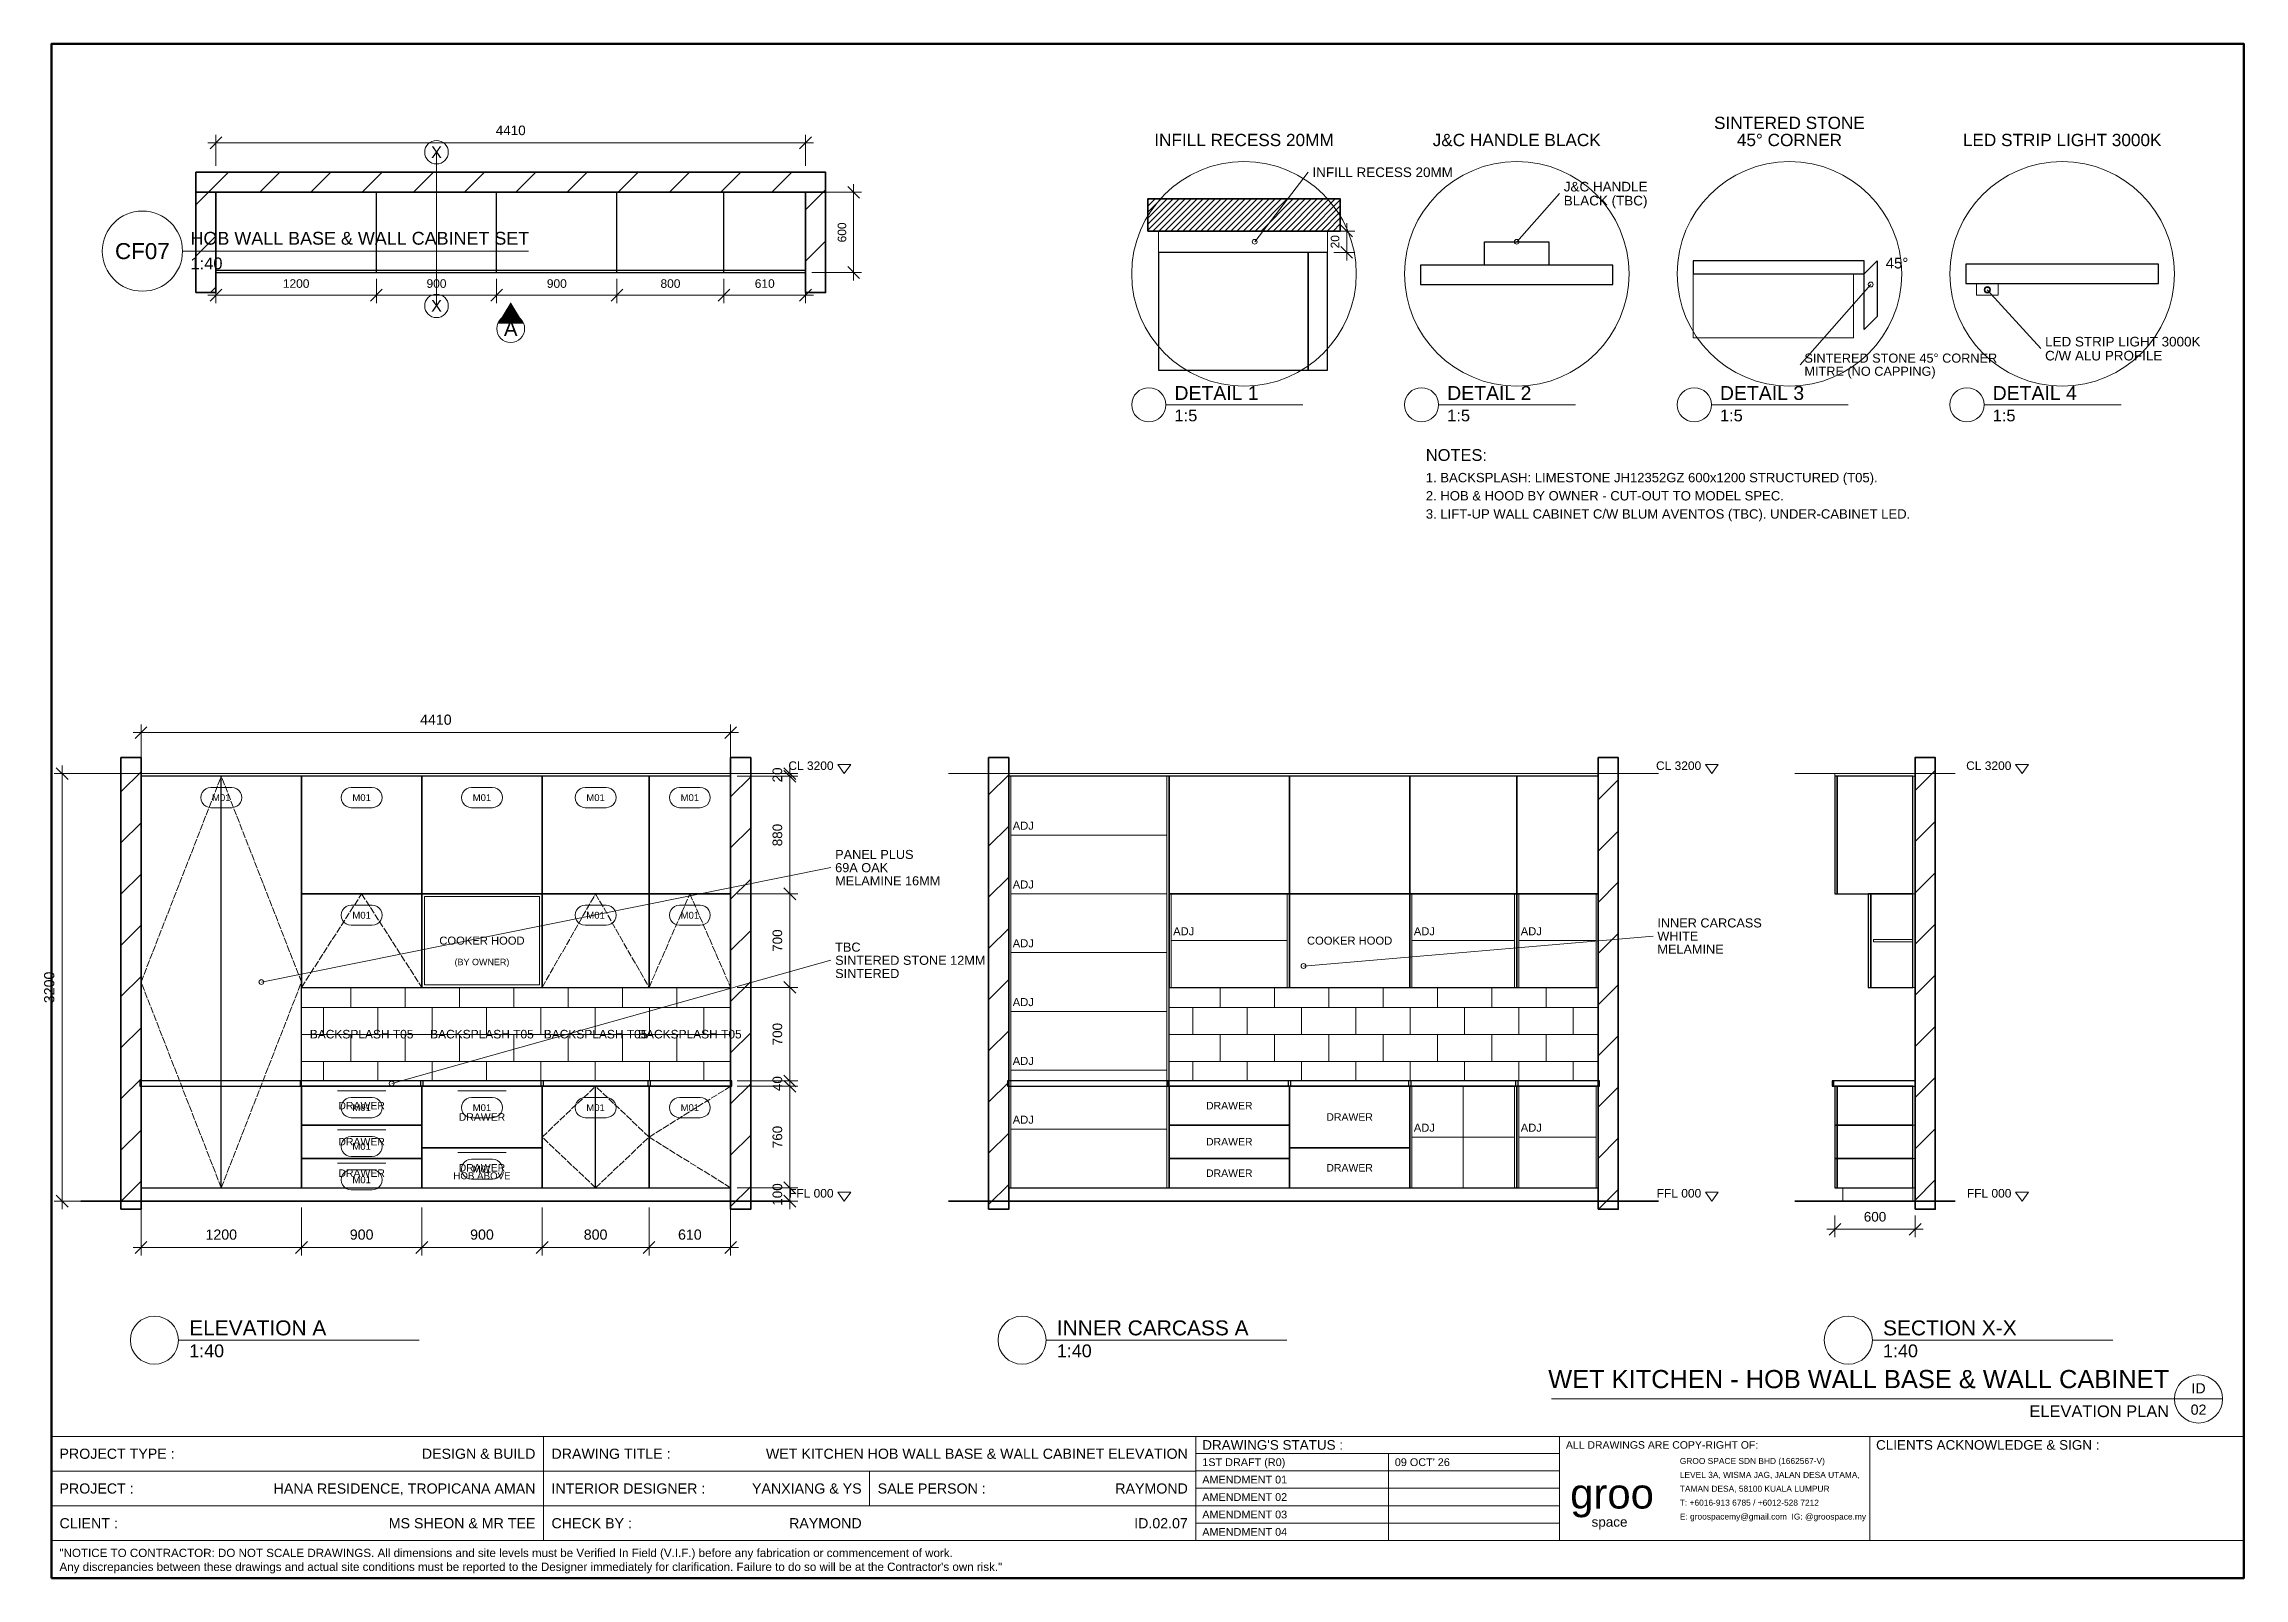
# Model space of a CAD drawing. Header units: millimetres. Extents: x 4 to 415, y 5 to 292.
import ezdxf
from ezdxf.enums import TextEntityAlignment as Align

# ---------------------------------------------------------------- set-up
doc = ezdxf.new("R2010")
doc.units = ezdxf.units.MM
doc.linetypes.add('DASHED', pattern=[1.524, 1.27, -0.254])
for name, color, linetype, lineweight in [('0-SHEET', 7, 'CONTINUOUS', 50), ('0-TITLE', 7, 'CONTINUOUS', 18), ('0-TITLE-TXT', 7, 'CONTINUOUS', 13), ('A-WALL', 250, 'CONTINUOUS', 35), ('I-CEIL', 7, 'CONTINUOUS', 18), ('I-DIM', 5, 'CONTINUOUS', 13), ('I-JOIN', 6, 'CONTINUOUS', 25), ('I-JOIN-ELEV', 7, 'CONTINUOUS', 25), ('I-JOIN-HATCH', 8, 'CONTINUOUS', 9), ('I-JOIN-HIDDEN', 6, 'DASHED', 13), ('I-JOIN-THIN', 7, 'CONTINUOUS', 13), ('I-LITE', 1, 'CONTINUOUS', 18), ('I-NOTE', 1, 'CONTINUOUS', 13), ('I-SYMB', 6, 'CONTINUOUS', 18), ('I-TAG', 5, 'CONTINUOUS', 13), ('I-TEXT', 7, 'CONTINUOUS', 13)]:
    doc.layers.add(name, color=color, linetype=linetype, lineweight=lineweight)
doc.styles.get("Standard").update_dxf_attribs({"font": 'arial.ttf'})

msp = doc.modelspace()

# ---------------------------------------------------------------- hatches: boundary and pattern name
at = {"layer": 'I-JOIN-HATCH'}
h = msp.add_hatch(dxfattribs=at)
h.set_pattern_fill('ANSI31', scale=2.1333)
h.paths.add_polyline_path([(32, 264.25), (149.75, 264.25), (149.75, 268), (32, 268)])
h = msp.add_hatch(dxfattribs=at)
h.set_pattern_fill('ANSI31', scale=2.1333)
h.paths.add_polyline_path([(32, 245.5), (35.75, 245.5), (35.75, 264.25), (32, 264.25)])
h = msp.add_hatch(dxfattribs=at)
h.set_pattern_fill('ANSI31', scale=2.1333)
h.paths.add_polyline_path([(146, 245.5), (149.75, 245.5), (149.75, 264.25), (146, 264.25)])
h = msp.add_hatch(dxfattribs=at)
h.set_pattern_fill('ANSI31', scale=0.25)
h.paths.add_polyline_path([(210, 257), (246, 257), (246, 263), (210, 263)])
h = msp.add_hatch(dxfattribs=at)
h.set_pattern_fill('ANSI31', scale=2.1333)
h.paths.add_polyline_path([(18, 74), (21.75, 74), (21.75, 158.5), (18, 158.5)])
h = msp.add_hatch(dxfattribs=at)
h.set_pattern_fill('ANSI31', scale=2.1333)
h.paths.add_polyline_path([(132, 74), (135.75, 74), (135.75, 158.5), (132, 158.5)])
h = msp.add_hatch(dxfattribs=at)
h.set_pattern_fill('ANSI31', scale=2.1333)
h.paths.add_polyline_path([(180.25, 74), (184, 74), (184, 158.5), (180.25, 158.5)])
h = msp.add_hatch(dxfattribs=at)
h.set_pattern_fill('ANSI31', scale=2.1333)
h.paths.add_polyline_path([(294.25, 74), (298, 74), (298, 158.5), (294.25, 158.5)])
h = msp.add_hatch(dxfattribs=at)
h.set_pattern_fill('ANSI31', scale=2.1333)
h.paths.add_polyline_path([(353.5, 74), (357.25, 74), (357.25, 158.5), (353.5, 158.5)])
h = msp.add_hatch(dxfattribs=at)
h.set_pattern_fill('BRICK', scale=0.8)
h.paths.add_polyline_path([(51.75, 98), (74.25, 98), (74.25, 115.5), (51.75, 115.5)])
h = msp.add_hatch(dxfattribs=at)
h.set_pattern_fill('BRICK', scale=0.8)
h.paths.add_polyline_path([(74.25, 98), (96.75, 98), (96.75, 115.5), (74.25, 115.5)])
h = msp.add_hatch(dxfattribs=at)
h.set_pattern_fill('BRICK', scale=0.8)
h.paths.add_polyline_path([(96.75, 98), (116.75, 98), (116.75, 115.5), (96.75, 115.5)])
h = msp.add_hatch(dxfattribs=at)
h.set_pattern_fill('BRICK', scale=0.8)
h.paths.add_polyline_path([(116.75, 98), (132, 98), (132, 115.5), (116.75, 115.5)])
h = msp.add_hatch(dxfattribs=at)
h.set_pattern_fill('BRICK', scale=0.8)
h.paths.add_polyline_path([(214, 98), (236.5, 98), (236.5, 115.5), (214, 115.5)])
h = msp.add_hatch(dxfattribs=at)
h.set_pattern_fill('BRICK', scale=0.8)
h.paths.add_polyline_path([(236.5, 98), (259, 98), (259, 115.5), (236.5, 115.5)])
h = msp.add_hatch(dxfattribs=at)
h.set_pattern_fill('BRICK', scale=0.8)
h.paths.add_polyline_path([(259, 98), (279, 98), (279, 115.5), (259, 115.5)])
h = msp.add_hatch(dxfattribs=at)
h.set_pattern_fill('BRICK', scale=0.8)
h.paths.add_polyline_path([(279, 98), (294.25, 98), (294.25, 115.5), (279, 115.5)])
at = {"layer": 'I-SYMB'}
h = msp.add_hatch(color=6, dxfattribs=at)
h.dxf.hatch_style = 1
h.paths.add_polyline_path([(90.88, 243.69), (88.45, 239.69), (93.3, 239.69)])

# ---------------------------------------------------------------- linework, layer by layer
at = {"layer": '0-SHEET'}
msp.add_lwpolyline([(5, 5), (415, 5), (415, 292), (5, 292)], close=True, dxfattribs=at)
at = {"layer": '0-TITLE'}
for p, q in [((5, 31.5), (415, 31.5)), ((97, 12), (97, 31.5)), ((219, 12), (219, 31.5)), ((287, 12), (287, 31.5)), ((345, 12), (345, 31.5)), ((5, 25), (219, 25)), ((158, 18.5), (158, 25)), ((219, 28.3), (287, 28.3)), ((219, 25.04), (287, 25.04)), ((255, 12), (255, 28.3)), ((219, 21.78), (287, 21.78)), ((5, 18.5), (219, 18.5)), ((219, 18.52), (287, 18.52)), ((219, 15.26), (287, 15.26)), ((5, 12), (415, 12))]:
    msp.add_line(p, q, dxfattribs=at)
at = {"layer": 'A-WALL'}
for p, q in [((10.5, 75.5), (143.25, 75.5)), ((172.75, 75.5), (305.5, 75.5)), ((331, 75.5), (361, 75.5))]:
    msp.add_line(p, q, dxfattribs=at)
for points in [[(32, 264.25), (149.75, 264.25), (149.75, 268), (32, 268)], [(32, 245.5), (35.75, 245.5), (35.75, 264.25), (32, 264.25)], [(146, 245.5), (149.75, 245.5), (149.75, 264.25), (146, 264.25)], [(210, 257), (246, 257), (246, 263), (210, 263)], [(18, 74), (21.75, 74), (21.75, 158.5), (18, 158.5)], [(132, 74), (135.75, 74), (135.75, 158.5), (132, 158.5)], [(180.25, 74), (184, 74), (184, 158.5), (180.25, 158.5)], [(294.25, 74), (298, 74), (298, 158.5), (294.25, 158.5)], [(353.5, 74), (357.25, 74), (357.25, 158.5), (353.5, 158.5)]]:
    msp.add_lwpolyline(points, close=True, dxfattribs=at)
at = {"layer": 'I-CEIL'}
for p, q in [((10.5, 155.5), (143.25, 155.5)), ((172.75, 155.5), (305.5, 155.5)), ((331, 155.5), (361, 155.5))]:
    msp.add_line(p, q, dxfattribs=at)
at = {"layer": 'I-DIM'}
for p, q in [((34.25, 273.5), (147.5, 273.5)), ((34.65, 272.4), (36.85, 274.6)), ((35.75, 269.2), (35.75, 275)), ((144.9, 272.4), (147.1, 274.6)), ((146, 269.2), (146, 275)), ((147.2, 264.25), (156.5, 264.25)), ((156.1, 263.15), (153.9, 265.35)), ((155, 247.75), (155, 265.75)), ((244.8, 257), (248.7, 257)), ((248.3, 255.9), (246.1, 258.1)), ((247.2, 251.5), (247.2, 258.5)), ((244.8, 253), (248.7, 253)), ((248.3, 251.9), (246.1, 254.1)), ((35.75, 248.05), (35.75, 243.5)), ((65.75, 248.05), (65.75, 243.5)), ((65.75, 248.05), (65.75, 243.5)), ((88.25, 248.05), (88.25, 243.5)), ((88.25, 248.05), (88.25, 243.5)), ((110.75, 248.05), (110.75, 243.5)), ((110.75, 248.05), (110.75, 243.5)), ((130.75, 248.05), (130.75, 243.5)), ((130.75, 248.05), (130.75, 243.5)), ((146, 248.05), (146, 243.5)), ((147.2, 249.25), (156.5, 249.25)), ((156.1, 248.15), (153.9, 250.35)), ((34.25, 245), (67.25, 245)), ((34.65, 243.9), (36.85, 246.1)), ((64.25, 245), (89.75, 245)), ((64.65, 243.9), (66.85, 246.1)), ((64.65, 243.9), (66.85, 246.1)), ((86.75, 245), (112.25, 245)), ((87.15, 243.9), (89.35, 246.1)), ((87.15, 243.9), (89.35, 246.1)), ((109.25, 245), (132.25, 245)), ((109.65, 243.9), (111.85, 246.1)), ((109.65, 243.9), (111.85, 246.1)), ((129.25, 245), (147.5, 245)), ((129.65, 243.9), (131.85, 246.1)), ((129.65, 243.9), (131.85, 246.1)), ((144.9, 243.9), (147.1, 246.1)), ((21.75, 156.7), (21.75, 164.67)), ((132, 156.7), (132, 164.67)), ((20.25, 163.17), (133.5, 163.17)), ((20.65, 162.07), (22.85, 164.27)), ((130.9, 162.07), (133.1, 164.27)), ((8.1, 154.4), (5.9, 156.6)), ((7, 74), (7, 157)), ((144.18, 154.4), (141.98, 156.6)), ((143.08, 153.5), (143.08, 157)), ((143.08, 131.5), (143.08, 156.5)), ((20.55, 155.5), (5.5, 155.5)), ((133.2, 155.5), (144.58, 155.5)), ((133.2, 155), (144.58, 155)), ((133.2, 155), (144.58, 155)), ((144.18, 153.9), (141.98, 156.1)), ((144.18, 153.9), (141.98, 156.1)), ((133.2, 133), (144.58, 133)), ((133.2, 133), (144.58, 133)), ((144.18, 131.9), (141.98, 134.1)), ((144.18, 131.9), (141.98, 134.1)), ((143.08, 114), (143.08, 134.5)), ((133.2, 115.5), (144.58, 115.5)), ((133.2, 115.5), (144.58, 115.5)), ((144.18, 114.4), (141.98, 116.6)), ((144.18, 114.4), (141.98, 116.6)), ((143.08, 96.5), (143.08, 117)), ((144.18, 96.9), (141.98, 99.1)), ((144.18, 96.9), (141.98, 99.1)), ((143.08, 95.5), (143.08, 99.5)), ((133.2, 98), (144.58, 98)), ((133.2, 98), (144.58, 98)), ((133.2, 97), (144.58, 97)), ((133.2, 97), (144.58, 97)), ((144.18, 95.9), (141.98, 98.1)), ((144.18, 95.9), (141.98, 98.1)), ((143.08, 76.5), (143.08, 98.5)), ((144.18, 76.9), (141.98, 79.1)), ((144.18, 76.9), (141.98, 79.1)), ((143.08, 74), (143.08, 79.5)), ((20.55, 75.5), (5.5, 75.5)), ((8.1, 74.4), (5.9, 76.6)), ((21.75, 74.3), (21.75, 65.33)), ((51.75, 74.3), (51.75, 65.33)), ((51.75, 74.3), (51.75, 65.33)), ((74.25, 74.3), (74.25, 65.33)), ((74.25, 74.3), (74.25, 65.33)), ((96.75, 74.3), (96.75, 65.33)), ((96.75, 74.3), (96.75, 65.33)), ((116.75, 74.3), (116.75, 65.33)), ((116.75, 74.3), (116.75, 65.33)), ((132, 74.3), (132, 65.33)), ((133.2, 78), (144.58, 78)), ((133.2, 78), (144.58, 78)), ((133.2, 75.5), (144.58, 75.5)), ((144.18, 74.4), (141.98, 76.6)), ((337, 70.25), (355, 70.25)), ((337.4, 69.15), (339.6, 71.35)), ((338.5, 72.8), (338.5, 68.75)), ((352.4, 69.15), (354.6, 71.35)), ((353.5, 72.8), (353.5, 68.75)), ((20.25, 66.83), (53.25, 66.83)), ((20.65, 65.73), (22.85, 67.93)), ((50.25, 66.83), (75.75, 66.83)), ((50.65, 65.73), (52.85, 67.93)), ((50.65, 65.73), (52.85, 67.93)), ((72.75, 66.83), (98.25, 66.83)), ((73.15, 65.73), (75.35, 67.93)), ((73.15, 65.73), (75.35, 67.93)), ((95.25, 66.83), (118.25, 66.83)), ((95.65, 65.73), (97.85, 67.93)), ((95.65, 65.73), (97.85, 67.93)), ((115.25, 66.83), (133.5, 66.83)), ((115.65, 65.73), (117.85, 67.93)), ((115.65, 65.73), (117.85, 67.93)), ((130.9, 65.73), (133.1, 67.93))]:
    msp.add_line(p, q, dxfattribs=at)
at = {"layer": 'I-JOIN'}
for p, q in [((35.75, 249.25), (35.75, 264.25)), ((65.75, 249.25), (65.75, 264.25)), ((88.25, 249.25), (88.25, 264.25)), ((110.75, 249.25), (110.75, 264.25)), ((130.75, 249.25), (130.75, 264.25)), ((35.75, 249.7), (146, 249.7))]:
    msp.add_line(p, q, dxfattribs=at)
msp.add_lwpolyline([(35.75, 249.25), (146, 249.25), (146, 264.25), (35.75, 264.25)], close=True, dxfattribs=at)
at = {"layer": 'I-JOIN-ELEV'}
for p, q in [((36.75, 78), (36.75, 155)), ((106.75, 78), (106.75, 97))]:
    msp.add_line(p, q, dxfattribs=at)
for points in [[(212, 231), (240, 231), (240, 253), (212, 253)], [(240, 231), (243.6, 231), (243.6, 253), (240, 253)], [(312, 249), (344, 249), (344, 251.4), (312, 251.4)], [(261, 247), (297, 247), (297, 250.6), (261, 250.6)], [(363, 247.2), (399, 247.2), (399, 250.8), (363, 250.8)], [(21.75, 78), (51.75, 78), (51.75, 155), (21.75, 155)], [(21.75, 78), (132, 78), (132, 155), (21.75, 155)], [(51.75, 133), (74.25, 133), (74.25, 155), (51.75, 155)], [(74.25, 133), (96.75, 133), (96.75, 155), (74.25, 155)], [(96.75, 133), (116.75, 133), (116.75, 155), (96.75, 155)], [(116.75, 133), (132, 133), (132, 155), (116.75, 155)], [(184, 78), (214, 78), (214, 155), (184, 155)], [(184, 78), (294.25, 78), (294.25, 155), (184, 155)], [(214, 133), (236.5, 133), (236.5, 155), (214, 155)], [(236.5, 133), (259, 133), (259, 155), (236.5, 155)], [(259, 133), (279, 133), (279, 155), (259, 155)], [(279, 133), (294.25, 133), (294.25, 155), (279, 155)], [(338.5, 133), (338.95, 133), (338.95, 155), (338.5, 155)], [(338.95, 133), (353.05, 133), (353.05, 155), (338.95, 155)], [(51.75, 115.5), (74.25, 115.5), (74.25, 133), (51.75, 133)], [(74.25, 115.5), (96.75, 115.5), (96.75, 133), (74.25, 133)], [(96.75, 115.5), (116.75, 115.5), (116.75, 133), (96.75, 133)], [(116.75, 115.5), (132, 115.5), (132, 133), (116.75, 133)], [(214, 115.5), (236.5, 115.5), (236.5, 133), (214, 133)], [(236.5, 115.5), (259, 115.5), (259, 133), (236.5, 133)], [(259, 115.5), (279, 115.5), (279, 133), (259, 133)], [(279, 115.5), (294.25, 115.5), (294.25, 133), (279, 133)], [(344.75, 115.5), (345.2, 115.5), (345.2, 133), (344.75, 133)], [(345.2, 115.5), (353.05, 115.5), (353.05, 133), (345.2, 133)], [(21.5, 97), (132.25, 97), (132.25, 98), (21.5, 98)], [(51.5, 97), (74.5, 97), (74.5, 98), (51.5, 98)], [(51.75, 89.75), (74.25, 89.75), (74.25, 97), (51.75, 97)], [(74, 97), (97, 97), (97, 98), (74, 98)], [(74.25, 85.5), (96.75, 85.5), (96.75, 97), (74.25, 97)], [(96.5, 97), (117, 97), (117, 98), (96.5, 98)], [(96.75, 78), (116.75, 78), (116.75, 97), (96.75, 97)], [(116.5, 97), (132.25, 97), (132.25, 98), (116.5, 98)], [(116.75, 78), (132, 78), (132, 97), (116.75, 97)], [(183.75, 97), (294.5, 97), (294.5, 98), (183.75, 98)], [(213.75, 97), (236.75, 97), (236.75, 98), (213.75, 98)], [(214, 89.75), (236.5, 89.75), (236.5, 97), (214, 97)], [(236.25, 97), (259.25, 97), (259.25, 98), (236.25, 98)], [(236.5, 85.5), (259, 85.5), (259, 97), (236.5, 97)], [(258.75, 97), (279.25, 97), (279.25, 98), (258.75, 98)], [(259, 78), (279, 78), (279, 97), (259, 97)], [(278.75, 97), (294.5, 97), (294.5, 98), (278.75, 98)], [(279, 78), (294.25, 78), (294.25, 97), (279, 97)], [(338, 97), (353.5, 97), (353.5, 98), (338, 98)], [(338.25, 97), (353.5, 97), (353.5, 98), (338.25, 98)], [(338.5, 89.75), (338.95, 89.75), (338.95, 97), (338.5, 97)], [(338.95, 89.75), (353.05, 89.75), (353.05, 97), (338.95, 97)], [(51.75, 83.5), (74.25, 83.5), (74.25, 89.75), (51.75, 89.75)], [(214, 83.5), (236.5, 83.5), (236.5, 89.75), (214, 89.75)], [(338.5, 83.5), (338.95, 83.5), (338.95, 89.75), (338.5, 89.75)], [(338.95, 83.5), (353.05, 83.5), (353.05, 89.75), (338.95, 89.75)], [(51.75, 78), (74.25, 78), (74.25, 83.5), (51.75, 83.5)], [(74.25, 78), (96.75, 78), (96.75, 85.5), (74.25, 85.5)], [(214, 78), (236.5, 78), (236.5, 83.5), (214, 83.5)], [(236.5, 78), (259, 78), (259, 85.5), (236.5, 85.5)], [(338.5, 78), (338.95, 78), (338.95, 83.5), (338.5, 83.5)], [(338.95, 78), (353.05, 78), (353.05, 83.5), (338.95, 83.5)]]:
    msp.add_lwpolyline(points, close=True, dxfattribs=at)
for points in [[(273, 250.6), (273, 255), (285, 255), (285, 250.6)], [(344, 249), (346.4, 251.4), (346.4, 241), (344, 238.6), (344, 249)]]:
    msp.add_lwpolyline(points, dxfattribs=at)
at = {"layer": 'I-JOIN-HIDDEN'}
for points in [[(36.75, 78), (21.75, 116.5), (36.75, 155)], [(36.75, 78), (51.75, 116.5), (36.75, 155)], [(51.75, 115.5), (63, 133), (74.25, 115.5)], [(96.75, 115.5), (106.75, 133), (116.75, 115.5)], [(116.75, 115.5), (124.38, 133), (132, 115.5)], [(106.75, 78), (96.75, 87.5), (106.75, 97)], [(106.75, 78), (116.75, 87.5), (106.75, 97)], [(132, 78), (116.75, 87.5), (132, 97)]]:
    msp.add_lwpolyline(points, dxfattribs=at)
at = {"layer": 'I-JOIN-THIN'}
for p, q in [((184.4, 78), (184.4, 155)), ((213.6, 78), (213.6, 155)), ((184.4, 144), (213.6, 144)), ((184.4, 133), (213.6, 133)), ((214.4, 115.5), (214.4, 133)), ((236.1, 115.5), (236.1, 133)), ((259.4, 115.5), (259.4, 133)), ((278.6, 115.5), (278.6, 133)), ((279.4, 115.5), (279.4, 133)), ((293.85, 115.5), (293.85, 133)), ((214.4, 124.25), (236.1, 124.25)), ((259.4, 124.25), (278.6, 124.25)), ((279.4, 124.25), (293.85, 124.25)), ((184.4, 122), (213.6, 122)), ((184.4, 111), (213.6, 111)), ((184.4, 100), (213.6, 100)), ((58.5, 96.12), (67.5, 96.12)), ((81, 96.12), (90, 96.12)), ((259.4, 78), (259.4, 97)), ((269, 78), (269, 97)), ((278.6, 78), (278.6, 97)), ((279.4, 78), (279.4, 97)), ((293.85, 78), (293.85, 97)), ((58.5, 88.88), (67.5, 88.88)), ((184.4, 89), (213.6, 89)), ((259.4, 87.5), (278.6, 87.5)), ((279.4, 87.5), (293.85, 87.5)), ((58.5, 82.62), (67.5, 82.62)), ((81, 84.62), (90, 84.62))]:
    msp.add_line(p, q, dxfattribs=at)
for points in [[(212, 253), (243.6, 253), (243.6, 257), (212, 257)], [(312, 237), (342, 237), (342, 249), (312, 249)], [(21.75, 155), (132, 155), (132, 155.5), (21.75, 155.5)], [(184, 155), (294.25, 155), (294.25, 155.5), (184, 155.5)], [(338.5, 155), (353.5, 155), (353.5, 155.5), (338.5, 155.5)], [(353.05, 133), (353.5, 133), (353.5, 155), (353.05, 155)], [(74.75, 116), (96.25, 116), (96.25, 132.5), (74.75, 132.5)], [(353.05, 115.5), (353.5, 115.5), (353.5, 133), (353.05, 133)], [(345.7, 124.03), (353.05, 124.03), (353.05, 124.47), (345.7, 124.47)], [(353.05, 89.75), (353.5, 89.75), (353.5, 97), (353.05, 97)], [(353.05, 83.5), (353.5, 83.5), (353.5, 89.75), (353.05, 89.75)], [(353.05, 78), (353.5, 78), (353.5, 83.5), (353.05, 83.5)], [(21.75, 75.5), (132, 75.5), (132, 78), (21.75, 78)], [(184, 75.5), (294.25, 75.5), (294.25, 78), (184, 78)], [(340, 75.5), (353.05, 75.5), (353.05, 78), (340, 78)]]:
    msp.add_lwpolyline(points, close=True, dxfattribs=at)
at = {"layer": 'I-LITE', "color": 1}
msp.add_lwpolyline([(365, 245), (369, 245), (369, 247.2), (365, 247.2)], close=True, dxfattribs=at)
msp.add_circle((367, 246), 0.6, dxfattribs=at)
at = {"layer": 'I-NOTE', "color": 1}
for p, q in [((230, 255), (240, 268)), ((279, 255), (287, 264)), ((345.2, 247), (332, 232)), ((367, 246), (377, 235)), ((213.4, 224.5), (239, 224.5)), ((264.4, 224.5), (290, 224.5)), ((315.4, 224.5), (341, 224.5)), ((366.4, 224.5), (392, 224.5))]:
    msp.add_line(p, q, dxfattribs=at)
at = {"layer": 'I-NOTE', "color": 7}
for p, q in [((44.25, 116.5), (150.75, 137.9)), ((239.12, 119.5), (304.5, 125.1)), ((68.62, 97.5), (150.75, 120.57))]:
    msp.add_line(p, q, dxfattribs=at)
at = {"layer": 'I-NOTE', "color": 1}
for points in [[(153.25, 155.5), (152.05, 157.18), (154.45, 157.18)], [(315.5, 155.5), (314.3, 157.18), (316.7, 157.18)], [(373.5, 155.5), (372.3, 157.18), (374.7, 157.18)], [(153.25, 75.5), (152.05, 77.18), (154.45, 77.18)], [(315.5, 75.5), (314.3, 77.18), (316.7, 77.18)], [(373.5, 75.5), (372.3, 77.18), (374.7, 77.18)]]:
    msp.add_lwpolyline(points, close=True, dxfattribs=at)
for centre, radius in [((228, 249), 21), ((279, 249), 21), ((330, 249), 21), ((381, 249), 21), ((230, 255), 0.45), ((279, 255), 0.45), ((345.2, 247), 0.45), ((367, 246), 0.45), ((210.2, 224.5), 3.2), ((261.2, 224.5), 3.2), ((312.2, 224.5), 3.2), ((363.2, 224.5), 3.2)]:
    msp.add_circle(centre, radius, dxfattribs=at)
at = {"layer": 'I-NOTE', "color": 7}
for centre in [(239.12, 119.5), (44.25, 116.5), (68.62, 97.5)]:
    msp.add_circle(centre, 0.45, dxfattribs=at)
at = {"layer": 'I-SYMB', "color": 6}
msp.add_line((77, 243), (77, 271.75), dxfattribs=at)
for centre, radius in [((77, 271.75), 2.2), ((77, 243), 2.2), ((90.88, 238.75), 2.6)]:
    msp.add_circle(centre, radius, dxfattribs=at)
at = {"layer": 'I-TAG'}
for points in [[(34.8, 152.88), (34.31, 152.81), (33.86, 152.62), (33.47, 152.33), (33.18, 151.94), (32.99, 151.49), (32.92, 151), (32.99, 150.51), (33.18, 150.06), (33.47, 149.67), (33.86, 149.38), (34.31, 149.19), (34.8, 149.12), (38.7, 149.12), (39.19, 149.19), (39.64, 149.38), (40.03, 149.67), (40.32, 150.06), (40.51, 150.51), (40.58, 151), (40.51, 151.49), (40.32, 151.94), (40.03, 152.33), (39.64, 152.62), (39.19, 152.81), (38.7, 152.88)], [(61.05, 152.88), (60.56, 152.81), (60.11, 152.62), (59.72, 152.33), (59.43, 151.94), (59.24, 151.49), (59.17, 151), (59.24, 150.51), (59.43, 150.06), (59.72, 149.67), (60.11, 149.38), (60.56, 149.19), (61.05, 149.12), (64.95, 149.12), (65.44, 149.19), (65.89, 149.38), (66.28, 149.67), (66.57, 150.06), (66.76, 150.51), (66.83, 151), (66.76, 151.49), (66.57, 151.94), (66.28, 152.33), (65.89, 152.62), (65.44, 152.81), (64.95, 152.88)], [(83.55, 152.88), (83.06, 152.81), (82.61, 152.62), (82.22, 152.33), (81.93, 151.94), (81.74, 151.49), (81.67, 151), (81.74, 150.51), (81.93, 150.06), (82.22, 149.67), (82.61, 149.38), (83.06, 149.19), (83.55, 149.12), (87.45, 149.12), (87.94, 149.19), (88.39, 149.38), (88.78, 149.67), (89.07, 150.06), (89.26, 150.51), (89.33, 151), (89.26, 151.49), (89.07, 151.94), (88.78, 152.33), (88.39, 152.62), (87.94, 152.81), (87.45, 152.88)], [(104.8, 152.88), (104.31, 152.81), (103.86, 152.62), (103.47, 152.33), (103.18, 151.94), (102.99, 151.49), (102.92, 151), (102.99, 150.51), (103.18, 150.06), (103.47, 149.67), (103.86, 149.38), (104.31, 149.19), (104.8, 149.12), (108.7, 149.12), (109.19, 149.19), (109.64, 149.38), (110.03, 149.67), (110.32, 150.06), (110.51, 150.51), (110.58, 151), (110.51, 151.49), (110.32, 151.94), (110.03, 152.33), (109.64, 152.62), (109.19, 152.81), (108.7, 152.88)], [(122.42, 152.88), (121.94, 152.81), (121.49, 152.62), (121.1, 152.33), (120.8, 151.94), (120.61, 151.49), (120.55, 151), (120.61, 150.51), (120.8, 150.06), (121.1, 149.67), (121.49, 149.38), (121.94, 149.19), (122.42, 149.12), (126.33, 149.12), (126.81, 149.19), (127.26, 149.38), (127.65, 149.67), (127.95, 150.06), (128.14, 150.51), (128.2, 151), (128.14, 151.49), (127.95, 151.94), (127.65, 152.33), (127.26, 152.62), (126.81, 152.81), (126.33, 152.88)], [(61.05, 130.88), (60.56, 130.81), (60.11, 130.62), (59.72, 130.33), (59.43, 129.94), (59.24, 129.49), (59.17, 129), (59.24, 128.51), (59.43, 128.06), (59.72, 127.67), (60.11, 127.38), (60.56, 127.19), (61.05, 127.12), (64.95, 127.12), (65.44, 127.19), (65.89, 127.38), (66.28, 127.67), (66.57, 128.06), (66.76, 128.51), (66.83, 129), (66.76, 129.49), (66.57, 129.94), (66.28, 130.33), (65.89, 130.62), (65.44, 130.81), (64.95, 130.88)], [(104.8, 130.88), (104.31, 130.81), (103.86, 130.62), (103.47, 130.33), (103.18, 129.94), (102.99, 129.49), (102.92, 129), (102.99, 128.51), (103.18, 128.06), (103.47, 127.67), (103.86, 127.38), (104.31, 127.19), (104.8, 127.12), (108.7, 127.12), (109.19, 127.19), (109.64, 127.38), (110.03, 127.67), (110.32, 128.06), (110.51, 128.51), (110.58, 129), (110.51, 129.49), (110.32, 129.94), (110.03, 130.33), (109.64, 130.62), (109.19, 130.81), (108.7, 130.88)], [(122.42, 130.88), (121.94, 130.81), (121.49, 130.62), (121.1, 130.33), (120.8, 129.94), (120.61, 129.49), (120.55, 129), (120.61, 128.51), (120.8, 128.06), (121.1, 127.67), (121.49, 127.38), (121.94, 127.19), (122.42, 127.12), (126.33, 127.12), (126.81, 127.19), (127.26, 127.38), (127.65, 127.67), (127.95, 128.06), (128.14, 128.51), (128.2, 129), (128.14, 129.49), (127.95, 129.94), (127.65, 130.33), (127.26, 130.62), (126.81, 130.81), (126.33, 130.88)], [(61.05, 94.88), (60.56, 94.81), (60.11, 94.62), (59.72, 94.33), (59.43, 93.94), (59.24, 93.49), (59.17, 93), (59.24, 92.51), (59.43, 92.06), (59.72, 91.67), (60.11, 91.38), (60.56, 91.19), (61.05, 91.12), (64.95, 91.12), (65.44, 91.19), (65.89, 91.38), (66.28, 91.67), (66.57, 92.06), (66.76, 92.51), (66.83, 93), (66.76, 93.49), (66.57, 93.94), (66.28, 94.33), (65.89, 94.62), (65.44, 94.81), (64.95, 94.88)], [(83.55, 94.88), (83.06, 94.81), (82.61, 94.62), (82.22, 94.33), (81.93, 93.94), (81.74, 93.49), (81.67, 93), (81.74, 92.51), (81.93, 92.06), (82.22, 91.67), (82.61, 91.38), (83.06, 91.19), (83.55, 91.12), (87.45, 91.12), (87.94, 91.19), (88.39, 91.38), (88.78, 91.67), (89.07, 92.06), (89.26, 92.51), (89.33, 93), (89.26, 93.49), (89.07, 93.94), (88.78, 94.33), (88.39, 94.62), (87.94, 94.81), (87.45, 94.88)], [(104.8, 94.88), (104.31, 94.81), (103.86, 94.62), (103.47, 94.33), (103.18, 93.94), (102.99, 93.49), (102.92, 93), (102.99, 92.51), (103.18, 92.06), (103.47, 91.67), (103.86, 91.38), (104.31, 91.19), (104.8, 91.12), (108.7, 91.12), (109.19, 91.19), (109.64, 91.38), (110.03, 91.67), (110.32, 92.06), (110.51, 92.51), (110.58, 93), (110.51, 93.49), (110.32, 93.94), (110.03, 94.33), (109.64, 94.62), (109.19, 94.81), (108.7, 94.88)], [(122.42, 94.88), (121.94, 94.81), (121.49, 94.62), (121.1, 94.33), (120.8, 93.94), (120.61, 93.49), (120.55, 93), (120.61, 92.51), (120.8, 92.06), (121.1, 91.67), (121.49, 91.38), (121.94, 91.19), (122.42, 91.12), (126.33, 91.12), (126.81, 91.19), (127.26, 91.38), (127.65, 91.67), (127.95, 92.06), (128.14, 92.51), (128.2, 93), (128.14, 93.49), (127.95, 93.94), (127.65, 94.33), (127.26, 94.62), (126.81, 94.81), (126.33, 94.88)], [(61.05, 87.62), (60.56, 87.56), (60.11, 87.37), (59.72, 87.08), (59.43, 86.69), (59.24, 86.24), (59.17, 85.75), (59.24, 85.26), (59.43, 84.81), (59.72, 84.42), (60.11, 84.13), (60.56, 83.94), (61.05, 83.88), (64.95, 83.88), (65.44, 83.94), (65.89, 84.13), (66.28, 84.42), (66.57, 84.81), (66.76, 85.26), (66.83, 85.75), (66.76, 86.24), (66.57, 86.69), (66.28, 87.08), (65.89, 87.37), (65.44, 87.56), (64.95, 87.62)], [(83.55, 83.38), (83.06, 83.31), (82.61, 83.12), (82.22, 82.83), (81.93, 82.44), (81.74, 81.99), (81.67, 81.5), (81.74, 81.01), (81.93, 80.56), (82.22, 80.17), (82.61, 79.88), (83.06, 79.69), (83.55, 79.62), (87.45, 79.62), (87.94, 79.69), (88.39, 79.88), (88.78, 80.17), (89.07, 80.56), (89.26, 81.01), (89.33, 81.5), (89.26, 81.99), (89.07, 82.44), (88.78, 82.83), (88.39, 83.12), (87.94, 83.31), (87.45, 83.38)], [(61.05, 81.38), (60.56, 81.31), (60.11, 81.12), (59.72, 80.83), (59.43, 80.44), (59.24, 79.99), (59.17, 79.5), (59.24, 79.01), (59.43, 78.56), (59.72, 78.17), (60.11, 77.88), (60.56, 77.69), (61.05, 77.62), (64.95, 77.62), (65.44, 77.69), (65.89, 77.88), (66.28, 78.17), (66.57, 78.56), (66.76, 79.01), (66.83, 79.5), (66.76, 79.99), (66.57, 80.44), (66.28, 80.83), (65.89, 81.12), (65.44, 81.31), (64.95, 81.38)]]:
    msp.add_lwpolyline(points, close=True, dxfattribs=at)
at = {"layer": 'I-TEXT'}
for p, q in [((29.5, 253.25), (94.2, 253.25)), ((28.75, 49.5), (73.75, 49.5)), ((191, 49.5), (236, 49.5)), ((345.5, 49.5), (390.5, 49.5)), ((285.5, 38.5), (402, 38.5)), ((402, 38.5), (411, 38.5))]:
    msp.add_line(p, q, dxfattribs=at)
for centre, radius in [((22, 253.25), 7.5), ((24.25, 49.5), 4.5), ((186.5, 49.5), 4.5), ((341, 49.5), 4.5), ((406.5, 38.5), 4.5)]:
    msp.add_circle(centre, radius, dxfattribs=at)

# ---------------------------------------------------------------- texts
at = {"layer": '0-TITLE-TXT'}
for s, height, p in [('PROJECT TYPE :', 1.9, (6.5, 28.25)), ('DRAWING TITLE :', 1.9, (98.5, 28.25)), ("DRAWING'S STATUS :", 1.8, (220.2, 29.9)), ('ALL DRAWINGS ARE COPY-RIGHT OF:', 1.4, (288.2, 29.9)), ('CLIENTS ACKNOWLEDGE & SIGN :', 1.8, (346.2, 29.9)), ('1ST DRAFT (R0)', 1.45, (220.2, 26.67)), ("09 OCT' 26", 1.45, (256.2, 26.67)), ('GROO SPACE SDN BHD (1662567-V)', 1.12, (309.5, 26.9)), ('LEVEL 3A, WISMA JAG, JALAN DESA UTAMA,', 1.12, (309.5, 24.3)), ('PROJECT :', 1.9, (6.5, 21.75)), ('INTERIOR DESIGNER :', 1.9, (98.5, 21.75)), ('SALE PERSON :', 1.9, (159.5, 21.75)), ('AMENDMENT 01', 1.45, (220.2, 23.41)), ('AMENDMENT 02', 1.45, (220.2, 20.15)), ('TAMAN DESA, 58100 KUALA LUMPUR', 1.12, (309.5, 21.7)), ('AMENDMENT 03', 1.45, (220.2, 16.89)), ('T: +6016-913 6785 / +6012-528 7212', 1.12, (309.5, 19.1)), ('E: groospacemy@gmail.com  IG: @groospace.my', 1.12, (309.5, 16.5)), ('CLIENT :', 1.9, (6.5, 15.25)), ('CHECK BY :', 1.9, (98.5, 15.25)), ('AMENDMENT 04', 1.45, (220.2, 13.63)), ('"NOTICE TO CONTRACTOR: DO NOT SCALE DRAWINGS. All dimensions and site levels must be Verified In Field (V.I.F.) before any fabrication or commencement of work.', 1.55, (6.5, 9.7)), ('Any discrepancies between these drawings and actual site conditions must be reported to the Designer immediately for clarification. Failure to do so will be at the Contractor\'s own risk."', 1.55, (6.5, 7.1))]:
    msp.add_text(s, height=height, dxfattribs=at).set_placement(p, align=Align.MIDDLE_LEFT)
for s, p in [('DESIGN & BUILD', (95.5, 28.25)), ('WET KITCHEN HOB WALL BASE & WALL CABINET ELEVATION', (217.5, 28.25)), ('HANA RESIDENCE, TROPICANA AMAN', (95.5, 21.75)), ('YANXIANG & YS', (156.5, 21.75)), ('RAYMOND', (217.5, 21.75)), ('MS SHEON & MR TEE', (95.5, 15.25)), ('RAYMOND', (156.5, 15.25)), ('ID.02.07', (217.5, 15.25))]:
    msp.add_text(s, height=1.9, dxfattribs=at).set_placement(p, align=Align.MIDDLE_RIGHT)
for s, height, p in [('groo', 5.6, (289, 18)), ('space', 1.8, (293, 14.6))]:
    msp.add_text(s, height=height, dxfattribs=at).set_placement(p)
at = {"layer": 'I-DIM'}
for s, height, p in [('4410', 1.8, (90.88, 274.4)), ('1200', 1.6, (50.75, 245.9)), ('900', 1.6, (77, 245.9)), ('900', 1.6, (99.5, 245.9)), ('800', 1.6, (120.75, 245.9)), ('610', 1.6, (138.38, 245.9)), ('4410', 1.9, (76.88, 164.07)), ('1200', 1.9, (36.75, 67.73)), ('900', 1.9, (63, 67.73)), ('900', 1.9, (85.5, 67.73)), ('800', 1.9, (106.75, 67.73)), ('610', 1.9, (124.38, 67.73)), ('600', 1.8, (346, 71.15))]:
    msp.add_text(s, height=height, dxfattribs=at).set_placement(p, align=Align.BOTTOM_CENTER)
for s, height, p in [('600', 1.6, (154.1, 256.75)), ('20', 1.6, (246.3, 255)), ('20', 1.8, (142.18, 155.25)), ('880', 1.8, (142.18, 144)), ('700', 1.8, (142.18, 124.25)), ('3200', 1.9, (6.1, 115.5)), ('700', 1.8, (142.18, 106.75)), ('40', 1.8, (142.18, 97.5)), ('760', 1.8, (142.18, 87.5)), ('100', 1.8, (142.18, 76.75))]:
    msp.add_text(s, height=height, rotation=90, dxfattribs=at).set_placement(p, align=Align.BOTTOM_CENTER)
at = {"layer": 'I-NOTE', "color": 1}
for s, p in [('SINTERED STONE', (330, 275.4)), ('INFILL RECESS 20MM', (228, 272.2)), ('J&C HANDLE BLACK', (279, 272.2)), ('45° CORNER', (330, 272.2)), ('LED STRIP LIGHT 3000K', (381, 272.2))]:
    msp.add_text(s, height=2.3, dxfattribs=at).set_placement(p, align=Align.BOTTOM_CENTER)
for s, height, p in [('INFILL RECESS 20MM', 1.8, (240.8, 268)), ('J&C HANDLE', 1.8, (287.8, 265.31)), ('BLACK (TBC)', 1.8, (287.8, 262.69)), ('C/W ALU PROFILE', 1.8, (377.8, 233.69)), ('LED STRIP LIGHT 3000K', 1.8, (377.8, 236.31)), ('SINTERED STONE 45° CORNER', 1.7, (332.8, 233.23)), ('MITRE (NO CAPPING)', 1.7, (332.8, 230.77)), ('MELAMINE 16MM', 1.7, (151.55, 135.44)), ('MELAMINE', 1.7, (305.3, 122.63)), ('SINTERED', 1.7, (151.55, 118.1))]:
    msp.add_text(s, height=height, dxfattribs=at).set_placement(p, align=Align.MIDDLE_LEFT)
for s, height, p in [('45°', 2, (348, 250)), ('DETAIL 1', 2.6, (215, 225.4)), ('DETAIL 2', 2.6, (266, 225.4)), ('DETAIL 3', 2.6, (317, 225.4)), ('DETAIL 4', 2.6, (368, 225.4)), ('1:5', 2.2, (215, 221.4)), ('1:5', 2.2, (266, 221.4)), ('1:5', 2.2, (317, 221.4)), ('1:5', 2.2, (368, 221.4)), ('NOTES:', 2.2, (262, 214)), ('1. BACKSPLASH: LIMESTONE JH12352GZ 600x1200 STRUCTURED (T05).', 1.75, (262, 210)), ('2. HOB & HOOD BY OWNER - CUT-OUT TO MODEL SPEC.', 1.75, (262, 206.6)), ('3. LIFT-UP WALL CABINET C/W BLUM AVENTOS (TBC). UNDER-CABINET LED.', 1.75, (262, 203.2))]:
    msp.add_text(s, height=height, dxfattribs=at).set_placement(p)
at = {"layer": 'I-NOTE', "color": 7}
for s, p in [('PANEL PLUS', (151.55, 140.37)), ('69A OAK', (151.55, 137.9)), ('INNER CARCASS', (305.3, 127.56)), ('TBC', (151.55, 123.03)), ('WHITE', (305.3, 125.1)), ('SINTERED STONE 12MM', (151.55, 120.57))]:
    msp.add_text(s, height=1.7, dxfattribs=at).set_placement(p, align=Align.MIDDLE_LEFT)
at = {"layer": 'I-SYMB', "color": 6}
for s, height, p in [('X', 2.2, (77, 271.75)), ('X', 2.2, (77, 243)), ('A', 2.73, (90.88, 238.75))]:
    msp.add_text(s, height=height, dxfattribs=at).set_placement(p, align=Align.MIDDLE_CENTER)
at = {"layer": 'I-TAG'}
for p in [(36.75, 151), (63, 151), (85.5, 151), (106.75, 151), (124.38, 151), (63, 129), (106.75, 129), (124.38, 129), (63, 93), (85.5, 93), (106.75, 93), (124.38, 93), (63, 85.75), (63, 79.5), (85.5, 81.5)]:
    msp.add_text('M01', height=1.275, dxfattribs=at).set_placement(p, align=Align.MIDDLE_CENTER)
at = {"layer": 'I-TEXT'}
for s, height, p in [('HOB WALL BASE & WALL CABINET SET', 2.4, (31, 254.45)), ('1:40', 2.2, (31, 249.85)), ('ADJ', 1.5, (184.75, 145)), ('ADJ', 1.5, (184.75, 134)), ('ADJ', 1.5, (184.75, 123)), ('ADJ', 1.5, (214.75, 125.25)), ('ADJ', 1.5, (259.75, 125.25)), ('ADJ', 1.5, (279.75, 125.25)), ('ADJ', 1.5, (184.75, 112)), ('ADJ', 1.5, (184.75, 101)), ('ADJ', 1.5, (184.75, 90)), ('ADJ', 1.5, (259.75, 88.5)), ('ADJ', 1.5, (279.75, 88.5)), ('ELEVATION A', 2.8, (30.75, 50.4)), ('INNER CARCASS A', 2.8, (193, 50.4)), ('SECTION X-X', 2.8, (347.5, 50.4)), ('1:40', 2.4, (30.75, 46.3)), ('1:40', 2.4, (193, 46.3)), ('1:40', 2.4, (347.5, 46.3))]:
    msp.add_text(s, height=height, dxfattribs=at).set_placement(p)
for s, height, p in [('CF07', 3, (22, 253.25)), ('COOKER HOOD', 1.5, (85.5, 124.25)), ('COOKER HOOD', 1.5, (247.75, 124.25)), ('(BY OWNER)', 1.2, (85.5, 120.25)), ('BACKSPLASH T05', 1.6, (63, 106.75)), ('BACKSPLASH T05', 1.6, (85.5, 106.75)), ('BACKSPLASH T05', 1.6, (106.75, 106.75)), ('BACKSPLASH T05', 1.6, (124.38, 106.75)), ('DRAWER', 1.4, (63, 93.38)), ('DRAWER', 1.4, (85.5, 91.25)), ('DRAWER', 1.4, (225.25, 93.38)), ('DRAWER', 1.4, (247.75, 91.25)), ('DRAWER', 1.4, (63, 86.62)), ('DRAWER', 1.4, (225.25, 86.62)), ('DRAWER', 1.4, (85.5, 81.75)), ('DRAWER', 1.4, (247.75, 81.75)), ('DRAWER', 1.4, (63, 80.75)), ('HOB ABOVE', 1.3, (85.5, 80.25)), ('DRAWER', 1.4, (225.25, 80.75)), ('ID', 1.9, (406.5, 40.5)), ('02', 1.9, (406.5, 36.5))]:
    msp.add_text(s, height=height, dxfattribs=at).set_placement(p, align=Align.MIDDLE_CENTER)
for s, height, p in [('CL 3200', 1.6, (151.25, 155.7)), ('CL 3200', 1.6, (313.5, 155.7)), ('CL 3200', 1.6, (371.5, 155.7)), ('FFL 000', 1.6, (151.25, 75.7)), ('FFL 000', 1.6, (313.5, 75.7)), ('FFL 000', 1.6, (371.5, 75.7)), ('WET KITCHEN - HOB WALL BASE & WALL CABINET', 3.4, (401, 39.5))]:
    msp.add_text(s, height=height, dxfattribs=at).set_placement(p, align=Align.BOTTOM_RIGHT)
msp.add_text('ELEVATION PLAN', height=2.2, dxfattribs=at).set_placement((401, 37.3), align=Align.TOP_RIGHT)

doc.saveas('drawing.dxf')
